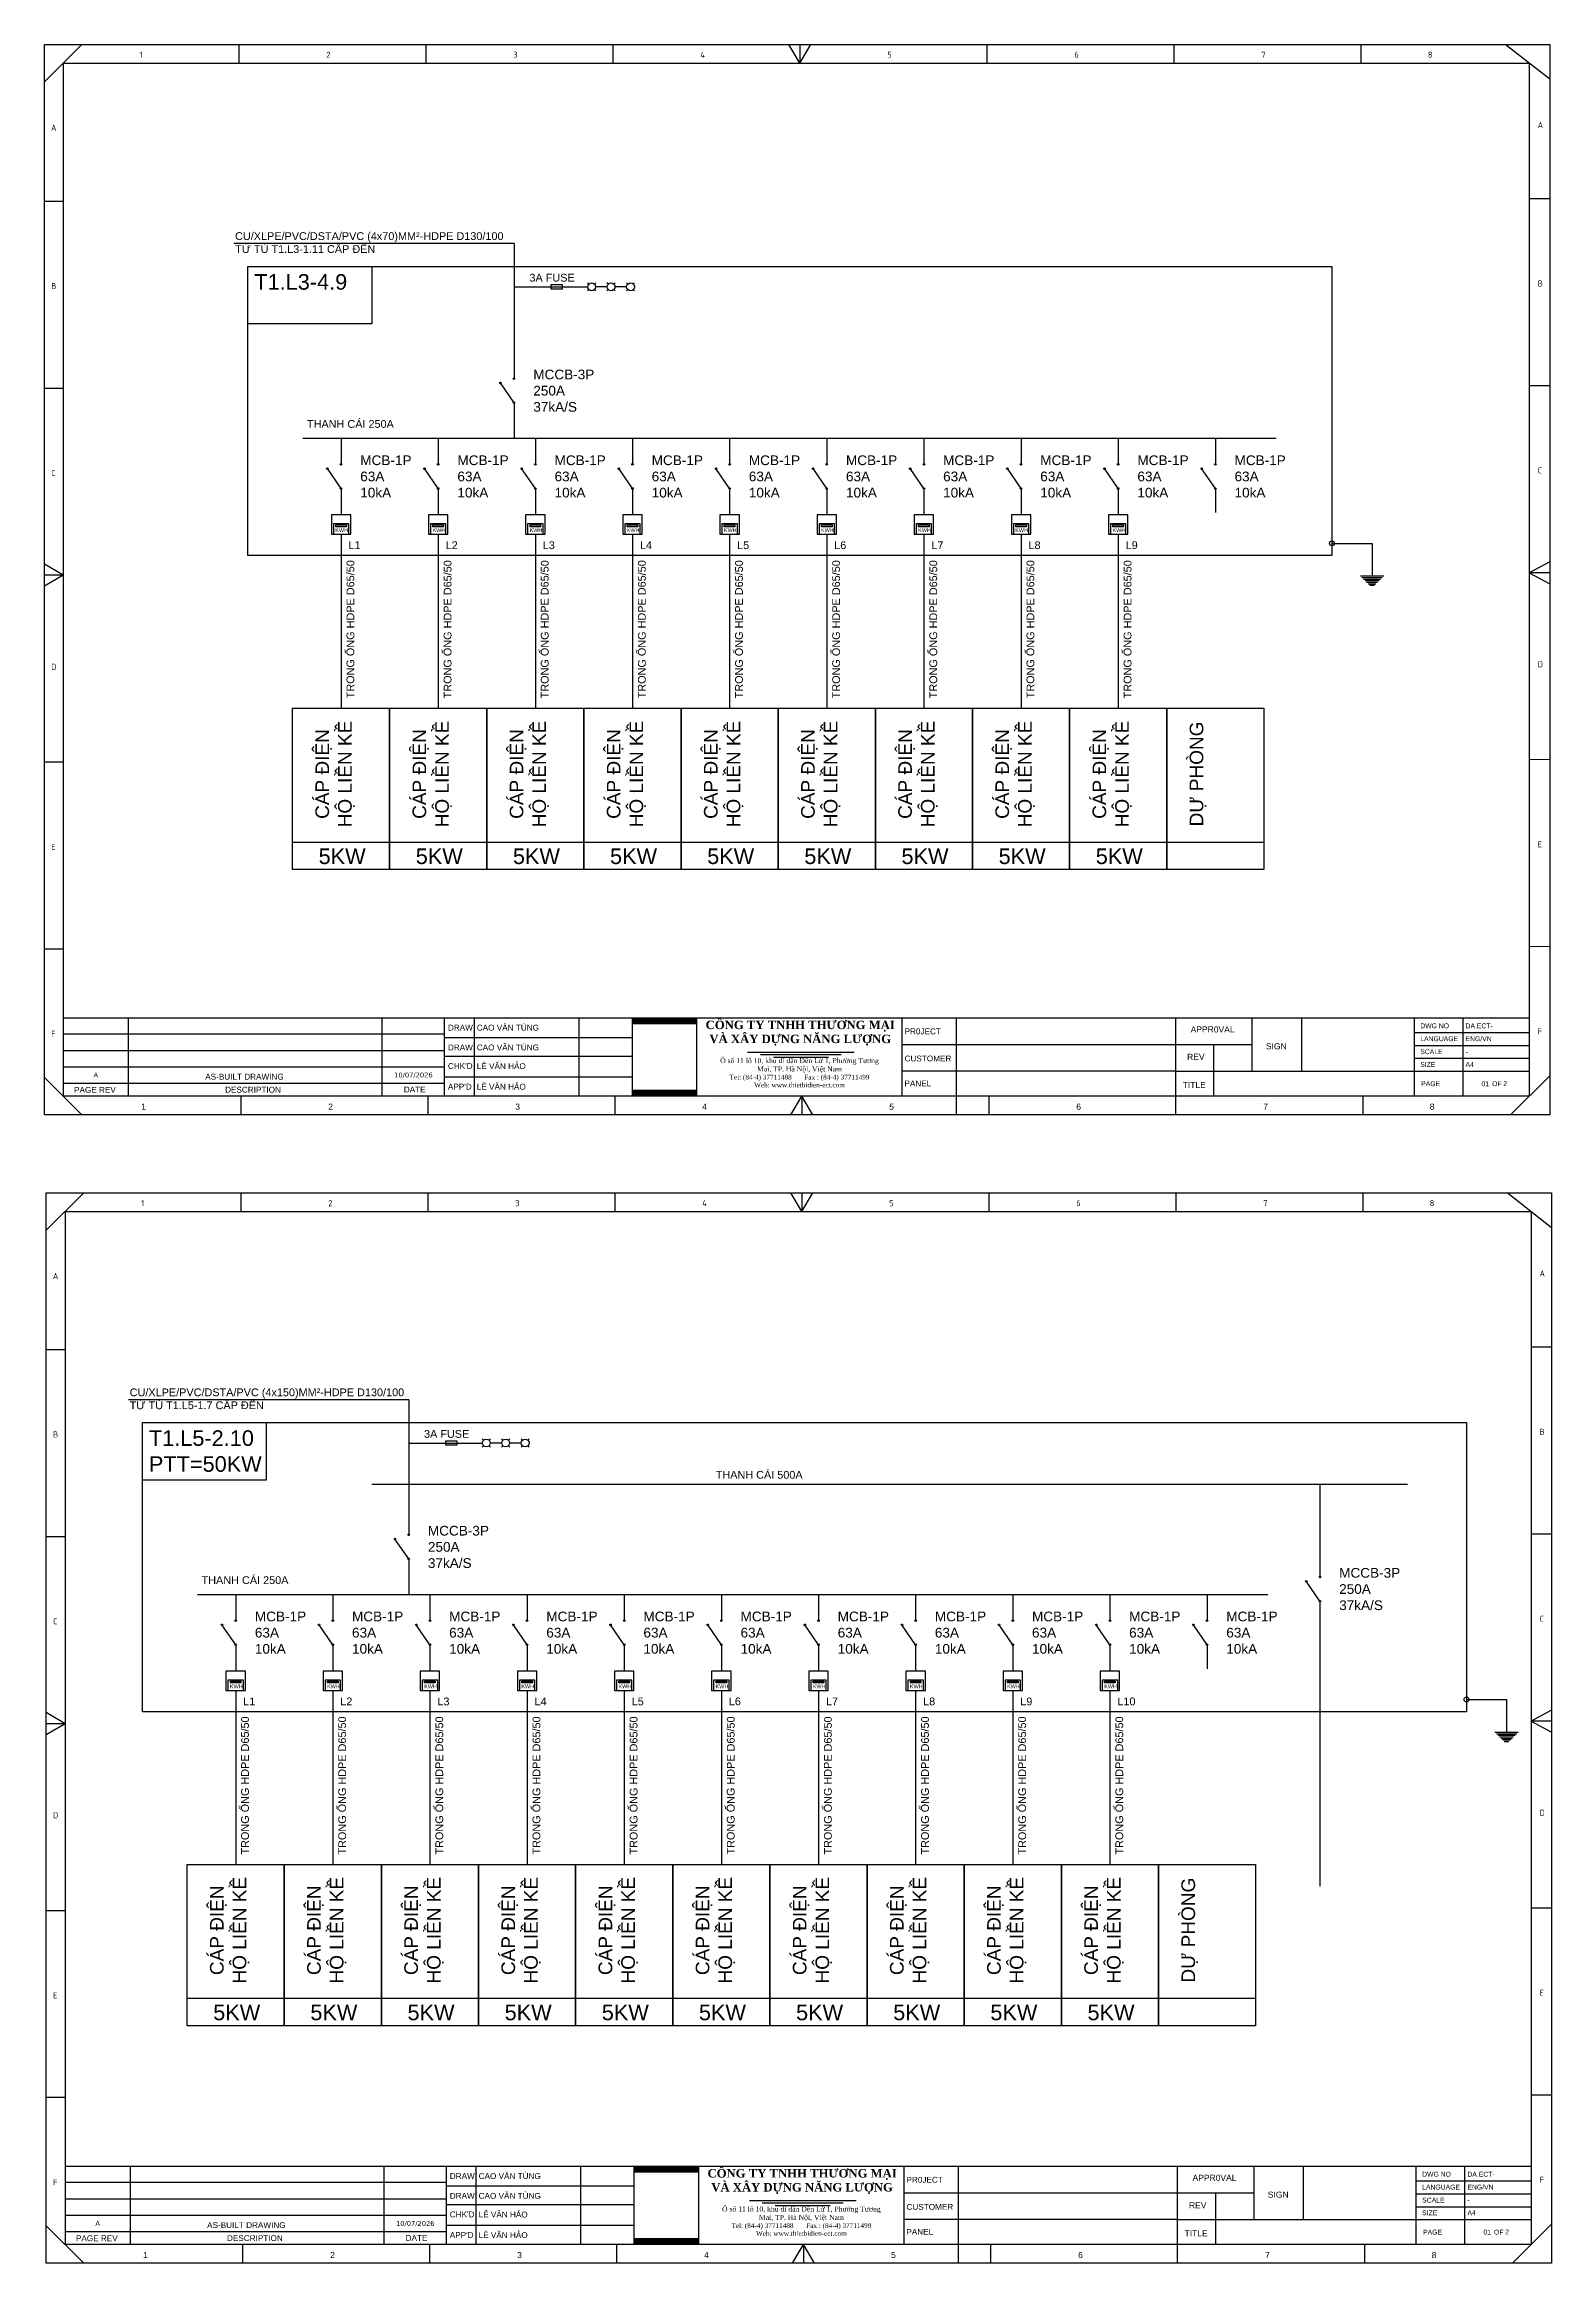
# Model space of a CAD drawing. Header units: millimetres. Extents: x -33730 to 17150, y -76829 to -27437.
# Drawn here: x -27328 to -21394, y -62304 to -53564 of the extents above; entities that cross this region are included whole.
import ezdxf
from ezdxf.enums import TextEntityAlignment as Align

# ---------------------------------------------------------------- set-up
doc = ezdxf.new("R2010")
doc.units = ezdxf.units.MM
doc.header["$LTSCALE"] = 3
doc.layers.add('0 @ 1', color=7, linetype='Continuous')
doc.layers.add('@.VISIBLE', color=7, linetype='Continuous')
doc.styles.add('Annotative', font='arial.ttf')
doc.styles.add('CET-H', font='verdana.ttf', dxfattribs={"height": 4})
doc.styles.add('ROMANS', font='isocp.shx', dxfattribs={"height": 2})
doc.styles.get("Standard").update_dxf_attribs({"font": 'arial.ttf'})

# ---------------------------------------------------------------- blocks, each defined once
blk = doc.blocks.new('DEN BAO PHA_KY HIEU')
for p, q in [((51.78, 11.48), (51.43, 11.83)), ((53.2, 11.48), (53.55, 11.83)), ((56.78, 11.48), (56.43, 11.83)), ((58.2, 11.48), (58.55, 11.83)), ((61.78, 11.48), (61.43, 11.83)), ((63.2, 11.48), (63.55, 11.83)), ((51.78, 10.06), (51.43, 9.71)), ((53.2, 10.06), (53.55, 9.71)), ((56.49, 10.77), (53.49, 10.77)), ((56.78, 10.06), (56.43, 9.71)), ((58.2, 10.06), (58.55, 9.71)), ((61.49, 10.77), (58.49, 10.77)), ((61.78, 10.06), (61.43, 9.71)), ((63.2, 10.06), (63.55, 9.71))]:
    blk.add_line(p, q)
for centre in [(52.49, 10.77), (57.49, 10.77), (62.49, 10.77)]:
    blk.add_circle(centre, 1)
blk = doc.blocks.new('KHUNG TEN CHUAN CET')
at = {"color": 134, "lineweight": 25}
for p, q in [((0, 219.81), (309.02, 219.81)), ((0, 0), (0, 219.81)), ((7.68, 219.81), (0, 212.13)), ((39.92, 219.81), (39.93, 215.97)), ((78.31, 219.81), (78.32, 215.97)), ((116.7, 219.81), (116.7, 215.97)), ((155.09, 215.97), (152.83, 219.81)), ((155.09, 219.81), (155.09, 215.97)), ((155.09, 215.97), (157.36, 219.81)), ((193.47, 219.81), (193.48, 215.97)), ((231.86, 219.81), (231.87, 215.97)), ((270.25, 219.81), (270.26, 215.97)), ((309.02, 212.63), (299.87, 219.81)), ((309.02, 219.81), (309.02, 0)), ((3.85, 215.97), (304.81, 215.97)), ((3.85, 215.97), (3.85, 3.83)), ((304.81, 215.97), (304.81, 3.83)), ((3.85, 187.57), (0, 187.57)), ((309.02, 188.1), (304.81, 188.09)), ((3.85, 149.18), (0, 149.18)), ((309.02, 149.71), (304.81, 149.71)), ((3.85, 110.79), (0, 113.06)), ((3.85, 110.79), (0, 110.79)), ((3.85, 110.79), (0, 108.53)), ((309.02, 113.59), (304.81, 111.32)), ((309.02, 111.32), (304.81, 111.32)), ((304.81, 111.32), (309.02, 109.06)), ((309.02, 72.94), (304.81, 72.93)), ((3.85, 72.4), (0, 72.4)), ((3.85, 34.02), (0, 34.01)), ((308.96, 34.55), (304.81, 34.54)), ((3.85, 19.95), (304.81, 19.95)), ((17.27, 3.85), (17.27, 19.95)), ((88.26, 3.83), (88.26, 19.95)), ((109.76, 3.83), (109.76, 19.95)), ((187.25, 0), (187.25, 19.95)), ((232.25, 0), (232.25, 19.95)), ((247.9, 19.95), (247.9, 8.98)), ((258.12, 8.98), (258.12, 19.95)), ((281.24, 8.98), (281.24, 19.95)), ((291.24, 8.98), (291.24, 19.95)), ((3.85, 16.64), (82.14, 16.64)), ((176.12, 14.45), (247.9, 14.45)), ((232.25, 14.45), (247.9, 14.45)), ((240.08, 3.83), (240.08, 14.45)), ((281.24, 16.9), (304.81, 16.9)), ((281.24, 14.26), (304.81, 14.26)), ((3.85, 13.25), (82.14, 13.25)), ((3.85, 9.87), (82.14, 9.87)), ((281.24, 11.62), (304.81, 11.62)), ((7.68, 0), (0, 7.68)), ((3.85, 6.51), (82.14, 6.51)), ((232.25, 8.98), (176.12, 8.98)), ((232.25, 8.98), (304.81, 8.98)), ((281.24, 3.83), (281.24, 8.98)), ((291.24, 3.83), (291.24, 8.98)), ((309.02, 8.05), (300.98, 0)), ((309.02, 0), (0, 0)), ((304.81, 3.83), (3.85, 3.83)), ((40.3, 3.83), (40.31, 0)), ((153.2, 0), (155.47, 3.83)), ((155.46, 3.83), (155.47, 0)), ((157.73, 0), (155.47, 3.83)), ((270.63, 3.83), (270.63, -0.07))]:
    blk.add_line(p, q, dxfattribs=at)
at = {"color": 134, "lineweight": 25, "ltscale": 50}
for p, q in [((69.36, 3.83), (69.36, 19.95)), ((82.14, 3.83), (82.14, 19.95)), ((120.7, 3.83), (120.7, 19.95)), ((133.95, 3.83), (133.95, 19.95)), ((176.12, 3.83), (176.12, 19.95)), ((82.14, 15.88), (120.7, 15.88)), ((82.14, 12.04), (120.7, 12.04)), ((82.14, 7.82), (120.7, 7.82)), ((78.69, 3.83), (78.69, 0)), ((117.08, 3.83), (117.08, 0)), ((193.85, 3.83), (193.86, 0))]:
    blk.add_line(p, q, dxfattribs=at)
at = {"color": 6}
for p, q in [((144.33, 12.9), (166.25, 12.9)), ((146.99, 12.4), (163.59, 12.4)), ((149.64, 11.85), (160.94, 11.85))]:
    blk.add_line(p, q, dxfattribs=at)
at = {"color": 7, "true_color": 0xffffff, "const_width": 1.35}
for points in [[(120.75, 19.26), (133.91, 19.26)], [(120.75, 4.52), (133.91, 4.52)]]:
    blk.add_lwpolyline(points, dxfattribs=at)
at = {"color": 134, "lineweight": 25, "style": 'ROMANS'}
for s, p in [('1', (19.5, 217.05)), ('2', (57.89, 217.05)), ('3', (96.28, 217.05)), ('4', (134.67, 217.05)), ('5', (173.05, 217.05)), ('6', (211.45, 217.05)), ('7', (249.83, 217.05)), ('8', (284.01, 217.05)), ('A', (1.37, 202.08)), ('A', (306.55, 202.61)), ('B', (1.4, 169.56)), ('B', (306.57, 170.09)), ('C', (1.4, 131.18)), ('C', (306.57, 131.71)), ('D', (1.4, 91.37)), ('D', (306.57, 91.9)), ('E', (1.4, 54.4)), ('E', (306.57, 54.93)), ('F', (1.4, 16.01)), ('F', (306.57, 16.54))]:
    blk.add_text(s, height=1.25, dxfattribs=at).set_placement(p)
at = {"color": 1, "insert": (155.16, 19.34), "char_height": 1.7247, "width": 46.2113, "attachment_point": 2}
blk.add_mtext('{\\fTimes New Roman|b1|i0|c0|p18;CÔNG TY TNHH THƯƠNG MẠI \\PVÀ XÂY DỰNG NĂNG LƯỢNG}', dxfattribs=at)
at = {"color": 3, "insert": (155.01, 11.66), "char_height": 0.99989, "width": 34.762, "attachment_point": 2}
blk.add_mtext('{\\fTimes New Roman|b0|i0|c163|p18;\\H1.029x;Ô số 11 lô 10, khu di dân Đền Lừ 1, Phường \\fTimes New Roman|b0|i0|c0|p18;Tương\\fTimes New Roman|b0|i0|c163|p18; Mai,\\fTimes New Roman|b0|i0|c0|p18; TP. Hà Nội, Việt Nam\\H0.9429x;\\P\\fTimes New Roman|b0|i0|c238|p18;Tel: (84-4) 37711488       Fax : (84-4) 37711499     \\PWeb: www.thietbidien-ect.com\\P\\fTimes New Roman|b0|i0|c0|p18;\\H1.03x;     }', dxfattribs=at)
at = {"style": 'Annotative'}
for tag, p in [('DRAW_1', (88.76, 17.91)), ('DRAW_2', (88.76, 13.85)), ('CHECKED', (88.76, 10.01)), ('APPROVED', (88.76, 5.79))]:
    blk.add_attdef(tag, text='', height=1.2, dxfattribs=at).set_placement(p, align=Align.MIDDLE_LEFT)
for tag, p in [('DRAWING_NO', (291.74, 17.78)), ('SCALE', (291.74, 12.47)), ('SIZE', (291.74, 9.86)), ('TOTAL_PAGE', (299.49, 5.93))]:
    blk.add_attdef(tag, p, '', height=1, dxfattribs=at)
for tag, height, style, p in [('PR0JECT', 1.2, 'Annotative', (209.75, 17.19)), ('CUSTOMER', 1.2, 'Annotative', (209.75, 11.6)), ('REV', 1, 'Annotative', (10.56, 8.19)), ('DATE', 1, 'CET-H', (75.75, 8.19)), ('PR0JECT_N0.', 1.2, 'Annotative', (209.75, 6.47)), ('TEN_BAN_VE', 1.2, 'Annotative', (260.66, 6.41))]:
    blk.add_attdef(tag, text='', height=height, dxfattribs=dict(style=style)).set_placement(p, align=Align.MIDDLE_CENTER)
blk.add_attdef('PAGE', text='', height=1, dxfattribs=at).set_placement((296.57, 5.9), align=Align.RIGHT)
at = {"layer": '0 @ 1', "color": 134, "lineweight": 25, "style": 'Annotative'}
for s, p in [('DRAW', (82.84, 17.92)), ('DRAW', (82.84, 13.85)), ("CHK'D", (82.84, 10.04)), ("APP'D", (82.84, 5.8))]:
    blk.add_text(s, height=1.2, dxfattribs=at).set_placement(p, align=Align.MIDDLE_LEFT)
for s, height, p in [('DWG NO', 1, (282.45, 17.78)), ('PR0JECT', 1.2, (176.59, 16.55)), ('APPR0VAL', 1.249, (235.31, 16.92)), ('SIGN', 1.249, (250.75, 13.47)), ('LANGUAGE ', 1, (282.45, 15.14)), ('ENG/VN', 1, (291.74, 15.14)), ('CUSTOMER', 1.2, (176.59, 10.98)), ('REV', 1.249, (234.58, 11.29)), ('SCALE ', 1, (282.45, 12.47)), ('SIZE ', 1, (282.45, 9.86)), ('PAGE REV', 1.2, (6.09, 4.54)), ('AS-BUILT DRAWING', 1.2, (33.02, 7.24)), ('DESCRIPTION', 1.2, (37.1, 4.57)), ('DATE', 1.2, (73.78, 4.61)), ('PANEL', 1.2, (176.56, 5.86)), ('TITLE ', 1.249, (233.67, 5.53)), ('PAGE ', 1, (282.64, 5.9)), ('OF', 1, (297.2, 5.9)), ('1', 1.25, (19.88, 1.07)), ('2', 1.25, (58.27, 1.07)), ('3', 1.25, (96.66, 1.07)), ('4', 1.25, (135.05, 1.07)), ('5', 1.25, (173.43, 1.07)), ('6', 1.25, (211.83, 1.07)), ('7', 1.25, (250.21, 1.07)), ('8', 1.25, (284.39, 1.07))]:
    blk.add_text(s, height=height, dxfattribs=at).set_placement(p)
blk = doc.blocks.new('*U2420')
ref = blk.add_blockref('KHUNG TEN CHUAN CET', (-27328.3, -57780.1), dxfattribs=dict(xscale=19.18109915809952, yscale=19.18109915809952, zscale=19.18109915809952))
ref.add_attrib('DATE', '10/07/2026', dxfattribs={"layer": '0 @ 1', "height": 19.18, "style": 'CET-H'}).set_placement((-25875.3, -57623), align=Align.MIDDLE_CENTER)
ref.add_attrib('APPROVED', 'LÊ VĂN HẢO', dxfattribs={"layer": '0 @ 1', "height": 23.02, "style": 'Annotative'}).set_placement((-25625.7, -57669.2), align=Align.MIDDLE_LEFT)
ref.add_attrib('CHECKED', 'LÊ VĂN HẢO', dxfattribs={"layer": '0 @ 1', "height": 23.02, "style": 'Annotative'}).set_placement((-25625.7, -57588.2), align=Align.MIDDLE_LEFT)
ref.add_attrib('DRAW_2', 'CAO VĂN TÙNG', dxfattribs={"layer": '0 @ 1', "height": 23.017, "style": 'Annotative'}).set_placement((-25625.7, -57514.5), align=Align.MIDDLE_LEFT)
ref.add_attrib('DRAW_1', 'CAO VĂN TÙNG', dxfattribs={"layer": '0 @ 1', "height": 23.017, "style": 'Annotative'}).set_placement((-25625.7, -57436.5), align=Align.MIDDLE_LEFT)
ref.add_attrib('TOTAL_PAGE', '2', (-21583.7, -57666.5), dxfattribs={"layer": '0 @ 1', "height": 19.2, "style": 'Annotative'})
ref.add_attrib('PAGE', '01', dxfattribs={"layer": '0 @ 1', "height": 19.18, "style": 'Annotative'}).set_placement((-21639.8, -57667), align=Align.RIGHT)
ref.add_attrib('DRAWING_NO', 'DA.ECT-', (-21732.4, -57439), dxfattribs={"layer": '0 @ 1', "height": 19.18, "style": 'Annotative'})
ref.add_attrib('SIZE', 'A4', (-21732.4, -57591), dxfattribs={"layer": '0 @ 1', "height": 19.18, "style": 'Annotative'})
ref.add_attrib('SCALE', '-', (-21732.4, -57540.9), dxfattribs={"layer": '0 @ 1', "height": 19.2, "style": 'Annotative'})
ref.add_attrib('REV', 'A', dxfattribs={"layer": '0 @ 1', "height": 19.2, "style": 'Annotative'}).set_placement((-27125.8, -57623), align=Align.MIDDLE_CENTER)
blk = doc.blocks.new('*U2423')
ref = blk.add_blockref('KHUNG TEN CHUAN CET', (-27320.9, -62303), dxfattribs=dict(xscale=19.18109915809952, yscale=19.18109915809952, zscale=19.18109915809952))
ref.add_attrib('DATE', '10/07/2026', dxfattribs={"layer": '0 @ 1', "height": 19.18, "style": 'CET-H'}).set_placement((-25867.9, -62145.9), align=Align.MIDDLE_CENTER)
ref.add_attrib('APPROVED', 'LÊ VĂN HẢO', dxfattribs={"layer": '0 @ 1', "height": 23.02, "style": 'Annotative'}).set_placement((-25618.4, -62192), align=Align.MIDDLE_LEFT)
ref.add_attrib('CHECKED', 'LÊ VĂN HẢO', dxfattribs={"layer": '0 @ 1', "height": 23.02, "style": 'Annotative'}).set_placement((-25618.4, -62111), align=Align.MIDDLE_LEFT)
ref.add_attrib('DRAW_2', 'CAO VĂN TÙNG', dxfattribs={"layer": '0 @ 1', "height": 23.017, "style": 'Annotative'}).set_placement((-25618.4, -62037.4), align=Align.MIDDLE_LEFT)
ref.add_attrib('DRAW_1', 'CAO VĂN TÙNG', dxfattribs={"layer": '0 @ 1', "height": 23.017, "style": 'Annotative'}).set_placement((-25618.4, -61959.4), align=Align.MIDDLE_LEFT)
ref.add_attrib('TOTAL_PAGE', '2', (-21576.3, -62189.3), dxfattribs={"layer": '0 @ 1', "height": 19.2, "style": 'Annotative'})
ref.add_attrib('PAGE', '01', dxfattribs={"layer": '0 @ 1', "height": 19.18, "style": 'Annotative'}).set_placement((-21632.4, -62189.9), align=Align.RIGHT)
ref.add_attrib('DRAWING_NO', 'DA.ECT-', (-21725, -61961.9), dxfattribs={"layer": '0 @ 1', "height": 19.18, "style": 'Annotative'})
ref.add_attrib('SIZE', 'A4', (-21725, -62113.8), dxfattribs={"layer": '0 @ 1', "height": 19.18, "style": 'Annotative'})
ref.add_attrib('SCALE', '-', (-21725, -62063.7), dxfattribs={"layer": '0 @ 1', "height": 19.2, "style": 'Annotative'})
ref.add_attrib('REV', 'A', dxfattribs={"layer": '0 @ 1', "height": 19.2, "style": 'Annotative'}).set_placement((-27118.4, -62145.9), align=Align.MIDDLE_CENTER)

msp = doc.modelspace()

# ---------------------------------------------------------------- linework, layer by layer
for p, q in [((-25478.85, -54348.54), (-26582.09, -54348.54)), ((-25478.85, -54348.54), (-25478.85, -54817.3)), ((-25478.85, -54518.91), (-25334.12, -54518.91)), ((-25334.12, -54518.91), (-25288.22, -54518.91)), ((-25288.22, -54518.91), (-25188.58, -54518.91)), ((-25478.85, -54817.3), (-25478.85, -54880.38)), ((-25478.85, -54975.46), (-25532.83, -54897.19)), ((-25478.85, -54975.46), (-25478.85, -55069.81)), ((-26310.16, -55115.17), (-22478.1, -55115.17)), ((-26160.11, -55115.17), (-26160.11, -55218.18)), ((-25777.61, -55115.17), (-25777.61, -55218.18)), ((-25478.85, -55069.81), (-25478.85, -55115.17)), ((-25395.11, -55115.17), (-25395.11, -55218.18)), ((-25012.61, -55115.17), (-25012.61, -55218.18)), ((-24630.11, -55115.17), (-24630.11, -55218.18)), ((-24247.61, -55115.17), (-24247.61, -55218.18)), ((-23865.11, -55115.17), (-23865.11, -55218.18)), ((-23482.61, -55115.17), (-23482.61, -55218.18)), ((-23100.11, -55115.17), (-23100.11, -55218.18)), ((-22717.61, -55115.17), (-22717.61, -55218.18)), ((-26160.11, -55313.25), (-26214.08, -55234.98)), ((-25777.61, -55313.25), (-25831.58, -55234.98)), ((-25395.11, -55313.25), (-25449.08, -55234.98)), ((-25012.61, -55313.25), (-25066.58, -55234.98)), ((-24630.11, -55313.25), (-24684.08, -55234.98)), ((-24247.61, -55313.25), (-24301.58, -55234.98)), ((-23865.11, -55313.25), (-23919.08, -55234.98)), ((-23482.61, -55313.25), (-23536.58, -55234.98)), ((-23100.11, -55313.25), (-23154.08, -55234.98)), ((-22717.61, -55313.25), (-22771.58, -55234.98)), ((-26160.11, -55313.25), (-26160.11, -55407.6)), ((-25777.61, -55313.25), (-25777.61, -55407.6)), ((-25395.11, -55313.25), (-25395.11, -55407.6)), ((-25012.61, -55313.25), (-25012.61, -55407.6)), ((-24630.11, -55313.25), (-24630.11, -55407.6)), ((-24247.61, -55313.25), (-24247.61, -55407.6)), ((-23865.11, -55313.25), (-23865.11, -55407.6)), ((-23482.61, -55313.25), (-23482.61, -55407.6)), ((-23100.11, -55313.25), (-23100.11, -55407.6)), ((-22717.61, -55313.25), (-22717.61, -55407.6)), ((-26160.11, -55407.6), (-26160.11, -55416.77)), ((-25777.61, -55407.6), (-25777.61, -55416.77)), ((-25395.11, -55407.6), (-25395.11, -55416.77)), ((-25012.61, -55407.6), (-25012.61, -55416.77)), ((-24630.11, -55407.6), (-24630.11, -55416.77)), ((-24247.61, -55407.6), (-24247.61, -55416.77)), ((-23865.11, -55407.6), (-23865.11, -55416.77)), ((-23482.61, -55407.6), (-23482.61, -55416.77)), ((-23100.11, -55407.6), (-23100.11, -55416.77)), ((-26160.11, -55493.27), (-26160.11, -56178.77)), ((-25777.61, -55493.27), (-25777.61, -56178.77)), ((-25395.11, -55493.27), (-25395.11, -56178.77)), ((-25012.61, -55493.27), (-25012.61, -56178.77)), ((-24630.11, -55493.27), (-24630.11, -56178.77)), ((-24247.61, -55493.27), (-24247.61, -56178.77)), ((-23865.11, -55493.27), (-23865.11, -56178.77)), ((-23482.61, -55493.27), (-23482.61, -56178.77)), ((-23100.11, -55493.27), (-23100.11, -56178.77)), ((-22258.4, -55529.17), (-22100.53, -55529.17)), ((-22100.53, -55529.17), (-22100.53, -55657.47)), ((-22146.43, -55657.47), (-22054.63, -55657.47)), ((-22140.31, -55663.59), (-22060.75, -55663.59)), ((-22134.19, -55669.71), (-22066.87, -55669.71)), ((-22128.07, -55675.83), (-22072.99, -55675.83)), ((-22121.95, -55681.95), (-22079.11, -55681.95)), ((-22115.83, -55688.07), (-22085.23, -55688.07)), ((-22109.71, -55694.19), (-22091.35, -55694.19)), ((-26351.36, -56705.66), (-25968.86, -56705.66)), ((-25968.86, -56705.66), (-25586.36, -56705.66)), ((-25586.36, -56705.66), (-25203.86, -56705.66)), ((-25203.86, -56705.66), (-24821.36, -56705.66)), ((-24821.36, -56705.66), (-24438.86, -56705.66)), ((-24438.86, -56705.66), (-24056.36, -56705.66)), ((-24056.36, -56705.66), (-23673.86, -56705.66)), ((-23673.86, -56705.66), (-23291.36, -56705.66)), ((-23291.36, -56705.66), (-22908.86, -56705.66)), ((-22908.86, -56705.66), (-22526.36, -56705.66)), ((-25893.88, -58902.17), (-26997.12, -58902.17)), ((-25893.88, -58902.17), (-25893.88, -59370.93)), ((-25893.88, -59072.53), (-25749.15, -59072.53)), ((-25749.15, -59072.53), (-25703.25, -59072.53)), ((-25703.25, -59072.53), (-25603.61, -59072.53)), ((-26038.67, -59233.92), (-21961.51, -59233.92)), ((-22305.65, -59233.92), (-22305.65, -59497)), ((-25893.88, -59370.93), (-25893.88, -59434.01)), ((-25893.88, -59529.08), (-25947.86, -59450.81)), ((-22305.65, -59497), (-22305.65, -59600.01)), ((-25893.88, -59529.08), (-25893.88, -59623.43)), ((-26725.19, -59668.79), (-22510.63, -59668.79)), ((-26575.14, -59668.79), (-26575.14, -59771.8)), ((-26192.64, -59668.79), (-26192.64, -59771.8)), ((-25893.88, -59623.43), (-25893.88, -59668.79)), ((-25810.14, -59668.79), (-25810.14, -59771.8)), ((-25427.64, -59668.79), (-25427.64, -59771.8)), ((-25045.14, -59668.79), (-25045.14, -59771.8)), ((-24662.64, -59668.79), (-24662.64, -59771.8)), ((-24280.14, -59668.79), (-24280.14, -59771.8)), ((-23897.64, -59668.79), (-23897.64, -59771.8)), ((-23515.14, -59668.79), (-23515.14, -59771.8)), ((-23132.64, -59668.79), (-23132.64, -59771.8)), ((-22750.14, -59668.79), (-22750.14, -59771.8)), ((-22305.65, -59695.09), (-22359.62, -59616.82)), ((-22305.65, -59695.09), (-22305.65, -59789.44)), ((-26575.14, -59866.88), (-26629.11, -59788.61)), ((-26575.14, -59866.88), (-26575.14, -59961.23)), ((-26192.64, -59866.88), (-26246.61, -59788.61)), ((-26192.64, -59866.88), (-26192.64, -59961.23)), ((-25810.14, -59866.88), (-25864.11, -59788.61)), ((-25810.14, -59866.88), (-25810.14, -59961.23)), ((-25427.64, -59866.88), (-25481.61, -59788.61)), ((-25427.64, -59866.88), (-25427.64, -59961.23)), ((-25045.14, -59866.88), (-25099.11, -59788.61)), ((-25045.14, -59866.88), (-25045.14, -59961.23)), ((-24662.64, -59866.88), (-24716.61, -59788.61)), ((-24662.64, -59866.88), (-24662.64, -59961.23)), ((-24280.14, -59866.88), (-24334.11, -59788.61)), ((-24280.14, -59866.88), (-24280.14, -59961.23)), ((-23897.64, -59866.88), (-23951.61, -59788.61)), ((-23897.64, -59866.88), (-23897.64, -59961.23)), ((-23515.14, -59866.88), (-23569.11, -59788.61)), ((-23515.14, -59866.88), (-23515.14, -59961.23)), ((-23132.64, -59866.88), (-23186.61, -59788.61)), ((-23132.64, -59866.88), (-23132.64, -59961.23)), ((-22750.14, -59866.88), (-22804.11, -59788.61)), ((-22750.14, -59866.88), (-22750.14, -59961.23)), ((-22305.65, -59789.44), (-22305.65, -60817.67)), ((-26575.14, -59961.23), (-26575.14, -59970.4)), ((-26192.64, -59961.23), (-26192.64, -59970.4)), ((-25810.14, -59961.23), (-25810.14, -59970.4)), ((-25427.64, -59961.23), (-25427.64, -59970.4)), ((-25045.14, -59961.23), (-25045.14, -59970.4)), ((-24662.64, -59961.23), (-24662.64, -59970.4)), ((-24280.14, -59961.23), (-24280.14, -59970.4)), ((-23897.64, -59961.23), (-23897.64, -59970.4)), ((-23515.14, -59961.23), (-23515.14, -59970.4)), ((-23132.64, -59961.23), (-23132.64, -59970.4)), ((-26575.14, -60046.9), (-26575.14, -60732.39)), ((-26192.64, -60046.9), (-26192.64, -60732.39)), ((-25810.14, -60046.9), (-25810.14, -60732.39)), ((-25427.64, -60046.9), (-25427.64, -60732.39)), ((-25045.14, -60046.9), (-25045.14, -60732.39)), ((-24662.64, -60046.9), (-24662.64, -60732.39)), ((-24280.14, -60046.9), (-24280.14, -60732.39)), ((-23897.64, -60046.9), (-23897.64, -60732.39)), ((-23515.14, -60046.9), (-23515.14, -60732.39)), ((-23132.64, -60046.9), (-23132.64, -60732.39)), ((-21728.5, -60082.8), (-21570.63, -60082.8)), ((-21570.63, -60082.8), (-21570.63, -60211.1)), ((-21616.53, -60211.1), (-21524.73, -60211.1)), ((-21610.41, -60217.22), (-21530.85, -60217.22)), ((-21604.29, -60223.34), (-21536.97, -60223.34)), ((-21598.17, -60229.46), (-21543.09, -60229.46)), ((-21592.05, -60235.58), (-21549.21, -60235.58)), ((-21585.93, -60241.7), (-21555.33, -60241.7)), ((-21579.81, -60247.82), (-21561.45, -60247.82)), ((-26766.39, -61259.29), (-26383.89, -61259.29)), ((-26383.89, -61259.29), (-26001.39, -61259.29)), ((-26001.39, -61259.29), (-25618.89, -61259.29)), ((-25618.89, -61259.29), (-25236.39, -61259.29)), ((-25236.39, -61259.29), (-24853.89, -61259.29)), ((-24853.89, -61259.29), (-24471.39, -61259.29)), ((-24471.39, -61259.29), (-24088.89, -61259.29)), ((-24088.89, -61259.29), (-23706.39, -61259.29)), ((-23706.39, -61259.29), (-23323.89, -61259.29)), ((-23323.89, -61259.29), (-22941.39, -61259.29)), ((-22941.39, -61259.29), (-22558.89, -61259.29))]:
    msp.add_line(p, q)
for points in [[(-26526.86, -54438.49), (-22258.4, -54438.49), (-22258.4, -55577.37), (-26526.86, -55577.37)], [(-26526.86, -54438.49), (-26039.5, -54438.49), (-26039.5, -54664.47), (-26526.86, -54664.47)], [(-25334.12, -54526.56), (-25288.22, -54526.56), (-25288.22, -54511.26), (-25334.12, -54511.26)], [(-26198.36, -55493.27), (-26121.86, -55493.27), (-26121.86, -55416.77), (-26198.36, -55416.77)], [(-26190.53, -55493.27), (-26129.68, -55493.27), (-26129.68, -55452.35), (-26190.53, -55452.35)], [(-26181, -55456.68), (-26139.21, -55456.68), (-26139.21, -55463.87), (-26181, -55463.87)], [(-25815.86, -55493.27), (-25739.36, -55493.27), (-25739.36, -55416.77), (-25815.86, -55416.77)], [(-25808.03, -55493.27), (-25747.18, -55493.27), (-25747.18, -55452.35), (-25808.03, -55452.35)], [(-25798.5, -55456.68), (-25756.71, -55456.68), (-25756.71, -55463.87), (-25798.5, -55463.87)], [(-25433.36, -55493.27), (-25356.86, -55493.27), (-25356.86, -55416.77), (-25433.36, -55416.77)], [(-25425.53, -55493.27), (-25364.68, -55493.27), (-25364.68, -55452.35), (-25425.53, -55452.35)], [(-25416, -55456.68), (-25374.21, -55456.68), (-25374.21, -55463.87), (-25416, -55463.87)], [(-25050.86, -55493.27), (-24974.36, -55493.27), (-24974.36, -55416.77), (-25050.86, -55416.77)], [(-25043.03, -55493.27), (-24982.18, -55493.27), (-24982.18, -55452.35), (-25043.03, -55452.35)], [(-25033.5, -55456.68), (-24991.71, -55456.68), (-24991.71, -55463.87), (-25033.5, -55463.87)], [(-24668.36, -55493.27), (-24591.86, -55493.27), (-24591.86, -55416.77), (-24668.36, -55416.77)], [(-24660.53, -55493.27), (-24599.68, -55493.27), (-24599.68, -55452.35), (-24660.53, -55452.35)], [(-24651, -55456.68), (-24609.21, -55456.68), (-24609.21, -55463.87), (-24651, -55463.87)], [(-24285.86, -55493.27), (-24209.36, -55493.27), (-24209.36, -55416.77), (-24285.86, -55416.77)], [(-24278.03, -55493.27), (-24217.18, -55493.27), (-24217.18, -55452.35), (-24278.03, -55452.35)], [(-24268.5, -55456.68), (-24226.71, -55456.68), (-24226.71, -55463.87), (-24268.5, -55463.87)], [(-23903.36, -55493.27), (-23826.86, -55493.27), (-23826.86, -55416.77), (-23903.36, -55416.77)], [(-23895.53, -55493.27), (-23834.68, -55493.27), (-23834.68, -55452.35), (-23895.53, -55452.35)], [(-23886, -55456.68), (-23844.21, -55456.68), (-23844.21, -55463.87), (-23886, -55463.87)], [(-23520.86, -55493.27), (-23444.36, -55493.27), (-23444.36, -55416.77), (-23520.86, -55416.77)], [(-23513.03, -55493.27), (-23452.18, -55493.27), (-23452.18, -55452.35), (-23513.03, -55452.35)], [(-23503.5, -55456.68), (-23461.71, -55456.68), (-23461.71, -55463.87), (-23503.5, -55463.87)], [(-23138.36, -55493.27), (-23061.86, -55493.27), (-23061.86, -55416.77), (-23138.36, -55416.77)], [(-23130.53, -55493.27), (-23069.68, -55493.27), (-23069.68, -55452.35), (-23130.53, -55452.35)], [(-23121, -55456.68), (-23079.21, -55456.68), (-23079.21, -55463.87), (-23121, -55463.87)], [(-26351.36, -56178.77), (-25968.86, -56178.77), (-25968.86, -56813.55), (-26351.36, -56813.55)], [(-25968.86, -56178.77), (-25586.36, -56178.77), (-25586.36, -56813.55), (-25968.86, -56813.55)], [(-25586.36, -56178.77), (-25203.86, -56178.77), (-25203.86, -56813.55), (-25586.36, -56813.55)], [(-25203.86, -56178.77), (-24821.36, -56178.77), (-24821.36, -56813.55), (-25203.86, -56813.55)], [(-24821.36, -56178.77), (-24438.86, -56178.77), (-24438.86, -56813.55), (-24821.36, -56813.55)], [(-24438.86, -56178.77), (-24056.36, -56178.77), (-24056.36, -56813.55), (-24438.86, -56813.55)], [(-24056.36, -56178.77), (-23673.86, -56178.77), (-23673.86, -56813.55), (-24056.36, -56813.55)], [(-23673.86, -56178.77), (-23291.36, -56178.77), (-23291.36, -56813.55), (-23673.86, -56813.55)], [(-23291.36, -56178.77), (-22908.86, -56178.77), (-22908.86, -56813.55), (-23291.36, -56813.55)], [(-22908.86, -56178.77), (-22526.36, -56178.77), (-22526.36, -56813.55), (-22908.86, -56813.55)], [(-26941.89, -58992.12), (-21728.5, -58992.12), (-21728.5, -60131), (-26941.89, -60131)], [(-26941.89, -58992.12), (-26454.53, -58992.12), (-26454.53, -59218.1), (-26941.89, -59218.1)], [(-25749.15, -59080.18), (-25703.25, -59080.18), (-25703.25, -59064.88), (-25749.15, -59064.88)], [(-26613.39, -60046.9), (-26536.89, -60046.9), (-26536.89, -59970.4), (-26613.39, -59970.4)], [(-26605.56, -60046.9), (-26544.71, -60046.9), (-26544.71, -60005.97), (-26605.56, -60005.97)], [(-26596.03, -60010.31), (-26554.24, -60010.31), (-26554.24, -60017.5), (-26596.03, -60017.5)], [(-26230.89, -60046.9), (-26154.39, -60046.9), (-26154.39, -59970.4), (-26230.89, -59970.4)], [(-26223.06, -60046.9), (-26162.21, -60046.9), (-26162.21, -60005.97), (-26223.06, -60005.97)], [(-26213.53, -60010.31), (-26171.74, -60010.31), (-26171.74, -60017.5), (-26213.53, -60017.5)], [(-25848.39, -60046.9), (-25771.89, -60046.9), (-25771.89, -59970.4), (-25848.39, -59970.4)], [(-25840.56, -60046.9), (-25779.71, -60046.9), (-25779.71, -60005.97), (-25840.56, -60005.97)], [(-25831.03, -60010.31), (-25789.24, -60010.31), (-25789.24, -60017.5), (-25831.03, -60017.5)], [(-25465.89, -60046.9), (-25389.39, -60046.9), (-25389.39, -59970.4), (-25465.89, -59970.4)], [(-25458.06, -60046.9), (-25397.21, -60046.9), (-25397.21, -60005.97), (-25458.06, -60005.97)], [(-25448.53, -60010.31), (-25406.74, -60010.31), (-25406.74, -60017.5), (-25448.53, -60017.5)], [(-25083.39, -60046.9), (-25006.89, -60046.9), (-25006.89, -59970.4), (-25083.39, -59970.4)], [(-25075.56, -60046.9), (-25014.71, -60046.9), (-25014.71, -60005.97), (-25075.56, -60005.97)], [(-25066.03, -60010.31), (-25024.24, -60010.31), (-25024.24, -60017.5), (-25066.03, -60017.5)], [(-24700.89, -60046.9), (-24624.39, -60046.9), (-24624.39, -59970.4), (-24700.89, -59970.4)], [(-24693.06, -60046.9), (-24632.21, -60046.9), (-24632.21, -60005.97), (-24693.06, -60005.97)], [(-24683.53, -60010.31), (-24641.74, -60010.31), (-24641.74, -60017.5), (-24683.53, -60017.5)], [(-24318.39, -60046.9), (-24241.89, -60046.9), (-24241.89, -59970.4), (-24318.39, -59970.4)], [(-24310.56, -60046.9), (-24249.71, -60046.9), (-24249.71, -60005.97), (-24310.56, -60005.97)], [(-24301.03, -60010.31), (-24259.24, -60010.31), (-24259.24, -60017.5), (-24301.03, -60017.5)], [(-23935.89, -60046.9), (-23859.39, -60046.9), (-23859.39, -59970.4), (-23935.89, -59970.4)], [(-23928.06, -60046.9), (-23867.21, -60046.9), (-23867.21, -60005.97), (-23928.06, -60005.97)], [(-23918.53, -60010.31), (-23876.74, -60010.31), (-23876.74, -60017.5), (-23918.53, -60017.5)], [(-23553.39, -60046.9), (-23476.89, -60046.9), (-23476.89, -59970.4), (-23553.39, -59970.4)], [(-23545.56, -60046.9), (-23484.71, -60046.9), (-23484.71, -60005.97), (-23545.56, -60005.97)], [(-23536.03, -60010.31), (-23494.24, -60010.31), (-23494.24, -60017.5), (-23536.03, -60017.5)], [(-23170.89, -60046.9), (-23094.39, -60046.9), (-23094.39, -59970.4), (-23170.89, -59970.4)], [(-23163.06, -60046.9), (-23102.21, -60046.9), (-23102.21, -60005.97), (-23163.06, -60005.97)], [(-23153.53, -60010.31), (-23111.74, -60010.31), (-23111.74, -60017.5), (-23153.53, -60017.5)], [(-26766.39, -60732.39), (-26383.89, -60732.39), (-26383.89, -61367.18), (-26766.39, -61367.18)], [(-26383.89, -60732.39), (-26001.39, -60732.39), (-26001.39, -61367.18), (-26383.89, -61367.18)], [(-26001.39, -60732.39), (-25618.89, -60732.39), (-25618.89, -61367.18), (-26001.39, -61367.18)], [(-25618.89, -60732.39), (-25236.39, -60732.39), (-25236.39, -61367.18), (-25618.89, -61367.18)], [(-25236.39, -60732.39), (-24853.89, -60732.39), (-24853.89, -61367.18), (-25236.39, -61367.18)], [(-24853.89, -60732.39), (-24471.39, -60732.39), (-24471.39, -61367.18), (-24853.89, -61367.18)], [(-24471.39, -60732.39), (-24088.89, -60732.39), (-24088.89, -61367.18), (-24471.39, -61367.18)], [(-24088.89, -60732.39), (-23706.39, -60732.39), (-23706.39, -61367.18), (-24088.89, -61367.18)], [(-23706.39, -60732.39), (-23323.89, -60732.39), (-23323.89, -61367.18), (-23706.39, -61367.18)], [(-23323.89, -60732.39), (-22941.39, -60732.39), (-22941.39, -61367.18), (-23323.89, -61367.18)], [(-22941.39, -60732.39), (-22558.89, -60732.39), (-22558.89, -61367.18), (-22941.39, -61367.18)]]:
    msp.add_lwpolyline(points, close=True)
for centre, radius in [((-25478.85, -54880.38), 3.06), ((-25532.83, -54897.19), 3.06), ((-25478.85, -54975.46), 3.06), ((-26214.08, -55234.98), 3.06), ((-26160.11, -55218.18), 3.06), ((-25831.58, -55234.98), 3.06), ((-25777.61, -55218.18), 3.06), ((-25449.08, -55234.98), 3.06), ((-25395.11, -55218.18), 3.06), ((-25066.58, -55234.98), 3.06), ((-25012.61, -55218.18), 3.06), ((-24684.08, -55234.98), 3.06), ((-24630.11, -55218.18), 3.06), ((-24301.58, -55234.98), 3.06), ((-24247.61, -55218.18), 3.06), ((-23919.08, -55234.98), 3.06), ((-23865.11, -55218.18), 3.06), ((-23536.58, -55234.98), 3.06), ((-23482.61, -55218.18), 3.06), ((-23154.08, -55234.98), 3.06), ((-23100.11, -55218.18), 3.06), ((-22771.58, -55234.98), 3.06), ((-22717.61, -55218.18), 3.06), ((-26160.11, -55313.25), 3.06), ((-25777.61, -55313.25), 3.06), ((-25395.11, -55313.25), 3.06), ((-25012.61, -55313.25), 3.06), ((-24630.11, -55313.25), 3.06), ((-24247.61, -55313.25), 3.06), ((-23865.11, -55313.25), 3.06), ((-23482.61, -55313.25), 3.06), ((-23100.11, -55313.25), 3.06), ((-22717.61, -55313.25), 3.06), ((-22258.4, -55529.17), 9.8), ((-25893.88, -59434.01), 3.06), ((-25947.86, -59450.81), 3.06), ((-25893.88, -59529.08), 3.06), ((-22305.65, -59600.01), 3.06), ((-22359.62, -59616.82), 3.06), ((-22305.65, -59695.09), 3.06), ((-26575.14, -59771.8), 3.06), ((-26192.64, -59771.8), 3.06), ((-25810.14, -59771.8), 3.06), ((-25427.64, -59771.8), 3.06), ((-25045.14, -59771.8), 3.06), ((-24662.64, -59771.8), 3.06), ((-24280.14, -59771.8), 3.06), ((-23897.64, -59771.8), 3.06), ((-23515.14, -59771.8), 3.06), ((-23132.64, -59771.8), 3.06), ((-22750.14, -59771.8), 3.06), ((-26629.11, -59788.61), 3.06), ((-26575.14, -59866.88), 3.06), ((-26246.61, -59788.61), 3.06), ((-26192.64, -59866.88), 3.06), ((-25864.11, -59788.61), 3.06), ((-25810.14, -59866.88), 3.06), ((-25481.61, -59788.61), 3.06), ((-25427.64, -59866.88), 3.06), ((-25099.11, -59788.61), 3.06), ((-25045.14, -59866.88), 3.06), ((-24716.61, -59788.61), 3.06), ((-24662.64, -59866.88), 3.06), ((-24334.11, -59788.61), 3.06), ((-24280.14, -59866.88), 3.06), ((-23951.61, -59788.61), 3.06), ((-23897.64, -59866.88), 3.06), ((-23569.11, -59788.61), 3.06), ((-23515.14, -59866.88), 3.06), ((-23186.61, -59788.61), 3.06), ((-23132.64, -59866.88), 3.06), ((-22804.11, -59788.61), 3.06), ((-22750.14, -59866.88), 3.06), ((-21728.5, -60082.8), 9.8)]:
    msp.add_circle(centre, radius)

# ---------------------------------------------------------------- block references
at = {"xscale": 15.3, "yscale": 15.3, "zscale": 15.3}
for p in [(-25976.41, -54683.66), (-26391.44, -59237.29)]:
    msp.add_blockref('DEN BAO PHA_KY HIEU', p, dxfattribs=at)
at = {"layer": '@.VISIBLE'}
for name in ['*U2420', '*U2423']:
    msp.add_blockref(name, (0, 0), dxfattribs=at)

# ---------------------------------------------------------------- texts
at = {"attachment_point": 1}
for s, width, insert, char_height in [('CU/XLPE/PVC/DSTA/PVC (4x70)MM²-HDPE D130/100\\PTỪ TỦ T1.L3-1.11 CẤP ĐẾN', 1198.542, (-26577.43, -54303.82), 30.6), ('T1.L3-4.9', 1198.542, (-26501.75, -54468.79), 61.2), ('3A FUSE', 1198.542, (-25418.44, -54467.58), 30.6), ('MCCB-3P\\P250A\\P37kA/S', 509.7292, (-25403.29, -54844.96), 38.25), ('THANH CÁI 250A', 1198.542, (-26294.32, -55043.57), 30.6), ('MCB-1P\\P63A\\P10kA', 509.7292, (-26084.54, -55182.76), 38.25), ('MCB-1P\\P63A\\P10kA', 509.7292, (-25702.04, -55182.76), 38.25), ('MCB-1P\\P63A\\P10kA', 509.7292, (-25319.54, -55182.76), 38.25), ('MCB-1P\\P63A\\P10kA', 509.7292, (-24937.04, -55182.76), 38.25), ('MCB-1P\\P63A\\P10kA', 509.7292, (-24554.54, -55182.76), 38.25), ('MCB-1P\\P63A\\P10kA', 509.7292, (-24172.04, -55182.76), 38.25), ('MCB-1P\\P63A\\P10kA', 509.7292, (-23789.54, -55182.76), 38.25), ('MCB-1P\\P63A\\P10kA', 509.7292, (-23407.04, -55182.76), 38.25), ('MCB-1P\\P63A\\P10kA', 509.7292, (-23024.54, -55182.76), 38.25), ('MCB-1P\\P63A\\P10kA', 509.7292, (-22642.04, -55182.76), 38.25), ('KWH', 509.7292, (-26182.64, -55469.36), 15.3), ('KWH', 509.7292, (-25800.14, -55469.36), 15.3), ('KWH', 509.7292, (-25417.64, -55469.36), 15.3), ('KWH', 509.7292, (-25035.14, -55469.36), 15.3), ('KWH', 509.7292, (-24652.64, -55469.36), 15.3), ('KWH', 509.7292, (-24270.14, -55469.36), 15.3), ('KWH', 509.7292, (-23887.64, -55469.36), 15.3), ('KWH', 509.7292, (-23505.14, -55469.36), 15.3), ('KWH', 509.7292, (-23122.64, -55469.36), 15.3), ('L1', 1198.542, (-26130.78, -55521.16), 30.6), ('L2', 1198.542, (-25748.28, -55521.16), 30.6), ('L3', 1198.542, (-25365.78, -55521.16), 30.6), ('L4', 1198.542, (-24983.28, -55521.16), 30.6), ('L5', 1198.542, (-24600.78, -55521.16), 30.6), ('L6', 1198.542, (-24218.28, -55521.16), 30.6), ('L7', 1198.542, (-23835.78, -55521.16), 30.6), ('L8', 1198.542, (-23453.28, -55521.16), 30.6), ('L9', 1198.542, (-23070.78, -55521.16), 30.6), ('\\pi508.89037;5KW', 1198.542, (-26757.43, -56730.9), 61.2), ('\\pi508.89037;5KW', 1198.542, (-26374.93, -56730.9), 61.2), ('\\pi508.89037;5KW', 1198.542, (-25992.43, -56730.9), 61.2), ('\\pi508.89037;5KW', 1198.542, (-25609.93, -56730.9), 61.2), ('\\pi508.89037;5KW', 1198.542, (-25227.43, -56730.9), 61.2), ('\\pi508.89037;5KW', 1198.542, (-24844.93, -56730.9), 61.2), ('\\pi508.89037;5KW', 1198.542, (-24462.43, -56730.9), 61.2), ('\\pi508.89037;5KW', 1198.542, (-24079.93, -56730.9), 61.2), ('\\pi508.89037;5KW', 1198.542, (-23697.43, -56730.9), 61.2), ('CU/XLPE/PVC/DSTA/PVC (4x150)MM²-HDPE D130/100\\PTỪ TỦ T1.L5-1.7 CẤP ĐẾN', 1198.542, (-26992.46, -58857.45), 30.6), ('T1.L5-2.10\\PPTT=50KW', 1198.542, (-26916.78, -59022.41), 61.2), ('3A FUSE', 1198.542, (-25833.47, -59021.21), 30.6), ('THANH CÁI 500A', 1198.542, (-24684.78, -59182.24), 30.6), ('MCCB-3P\\P250A\\P37kA/S', 509.7292, (-25818.32, -59398.59), 38.25), ('THANH CÁI 250A', 1198.542, (-26709.35, -59597.2), 30.6), ('MCCB-3P\\P250A\\P37kA/S', 509.7292, (-22230.08, -59564.59), 38.25), ('MCB-1P\\P63A\\P10kA', 509.7292, (-26499.57, -59736.38), 38.25), ('MCB-1P\\P63A\\P10kA', 509.7292, (-26117.07, -59736.38), 38.25), ('MCB-1P\\P63A\\P10kA', 509.7292, (-25734.57, -59736.38), 38.25), ('MCB-1P\\P63A\\P10kA', 509.7292, (-25352.07, -59736.38), 38.25), ('MCB-1P\\P63A\\P10kA', 509.7292, (-24969.57, -59736.38), 38.25), ('MCB-1P\\P63A\\P10kA', 509.7292, (-24587.07, -59736.38), 38.25), ('MCB-1P\\P63A\\P10kA', 509.7292, (-24204.57, -59736.38), 38.25), ('MCB-1P\\P63A\\P10kA', 509.7292, (-23822.07, -59736.38), 38.25), ('MCB-1P\\P63A\\P10kA', 509.7292, (-23439.57, -59736.38), 38.25), ('MCB-1P\\P63A\\P10kA', 509.7292, (-23057.07, -59736.38), 38.25), ('MCB-1P\\P63A\\P10kA', 509.7292, (-22674.57, -59736.38), 38.25), ('KWH', 509.7292, (-26597.67, -60022.99), 15.3), ('KWH', 509.7292, (-26215.17, -60022.99), 15.3), ('KWH', 509.7292, (-25832.67, -60022.99), 15.3), ('KWH', 509.7292, (-25450.17, -60022.99), 15.3), ('KWH', 509.7292, (-25067.67, -60022.99), 15.3), ('KWH', 509.7292, (-24685.17, -60022.99), 15.3), ('KWH', 509.7292, (-24302.67, -60022.99), 15.3), ('KWH', 509.7292, (-23920.17, -60022.99), 15.3), ('KWH', 509.7292, (-23537.67, -60022.99), 15.3), ('KWH', 509.7292, (-23155.17, -60022.99), 15.3), ('L1', 1198.542, (-26545.81, -60074.78), 30.6), ('L2', 1198.542, (-26163.31, -60074.78), 30.6), ('L3', 1198.542, (-25780.81, -60074.78), 30.6), ('L4', 1198.542, (-25398.31, -60074.78), 30.6), ('L5', 1198.542, (-25015.81, -60074.78), 30.6), ('L6', 1198.542, (-24633.31, -60074.78), 30.6), ('L7', 1198.542, (-24250.81, -60074.78), 30.6), ('L8', 1198.542, (-23868.31, -60074.78), 30.6), ('L9', 1198.542, (-23485.81, -60074.78), 30.6), ('L10', 1198.542, (-23103.31, -60074.78), 30.6), ('\\pi508.89037;5KW', 1198.542, (-27172.46, -61284.52), 61.2), ('\\pi508.89037;5KW', 1198.542, (-26789.96, -61284.52), 61.2), ('\\pi508.89037;5KW', 1198.542, (-26407.46, -61284.52), 61.2), ('\\pi508.89037;5KW', 1198.542, (-26024.96, -61284.52), 61.2), ('\\pi508.89037;5KW', 1198.542, (-25642.46, -61284.52), 61.2), ('\\pi508.89037;5KW', 1198.542, (-25259.96, -61284.52), 61.2), ('\\pi508.89037;5KW', 1198.542, (-24877.46, -61284.52), 61.2), ('\\pi508.89037;5KW', 1198.542, (-24494.96, -61284.52), 61.2), ('\\pi508.89037;5KW', 1198.542, (-24112.46, -61284.52), 61.2), ('\\pi508.89037;5KW', 1198.542, (-23729.96, -61284.52), 61.2)]:
    msp.add_mtext_dynamic_manual_height_columns(s, width=width, gutter_width=15.3, heights=[0], dxfattribs=dict(at, insert=insert, char_height=char_height))
at = {"attachment_point": 1, "rotation": 90}
for s, insert, char_height in [('TRONG ỐNG HDPE D65/50', (-26138.57, -56139.51), 30.6), ('TRONG ỐNG HDPE D65/50', (-25756.07, -56139.51), 30.6), ('TRONG ỐNG HDPE D65/50', (-25373.57, -56139.51), 30.6), ('TRONG ỐNG HDPE D65/50', (-24991.07, -56139.51), 30.6), ('TRONG ỐNG HDPE D65/50', (-24608.57, -56139.51), 30.6), ('TRONG ỐNG HDPE D65/50', (-24226.07, -56139.51), 30.6), ('TRONG ỐNG HDPE D65/50', (-23843.57, -56139.51), 30.6), ('TRONG ỐNG HDPE D65/50', (-23461.07, -56139.51), 30.6), ('TRONG ỐNG HDPE D65/50', (-23078.57, -56139.51), 30.6), ('\\pi427.53476;CÁP ĐIỆN\\P\\pi394.33083;HỘ LIỀN KỀ', (-26261.13, -57041.87), 53.55), ('\\pi427.53476;CÁP ĐIỆN\\P\\pi394.33083;HỘ LIỀN KỀ', (-25878.63, -57041.87), 53.55), ('\\pi427.53476;CÁP ĐIỆN\\P\\pi394.33083;HỘ LIỀN KỀ', (-25496.13, -57041.87), 53.55), ('\\pi427.53476;CÁP ĐIỆN\\P\\pi394.33083;HỘ LIỀN KỀ', (-25113.63, -57041.87), 53.55), ('\\pi427.53476;CÁP ĐIỆN\\P\\pi394.33083;HỘ LIỀN KỀ', (-24731.13, -57041.87), 53.55), ('\\pi427.53476;CÁP ĐIỆN\\P\\pi394.33083;HỘ LIỀN KỀ', (-24348.63, -57041.87), 53.55), ('\\pi427.53476;CÁP ĐIỆN\\P\\pi394.33083;HỘ LIỀN KỀ', (-23966.13, -57041.87), 53.55), ('\\pi427.53476;CÁP ĐIỆN\\P\\pi394.33083;HỘ LIỀN KỀ', (-23583.63, -57041.87), 53.55), ('\\pi427.53476;CÁP ĐIỆN\\P\\pi394.33083;HỘ LIỀN KỀ', (-23201.13, -57041.87), 53.55), ('\\pi397.98363;DỰ PHÒNG', (-22818.63, -57041.87), 53.55), ('TRONG ỐNG HDPE D65/50', (-26553.6, -60693.14), 30.6), ('TRONG ỐNG HDPE D65/50', (-26171.1, -60693.14), 30.6), ('TRONG ỐNG HDPE D65/50', (-25788.6, -60693.14), 30.6), ('TRONG ỐNG HDPE D65/50', (-25406.1, -60693.14), 30.6), ('TRONG ỐNG HDPE D65/50', (-25023.6, -60693.14), 30.6), ('TRONG ỐNG HDPE D65/50', (-24641.1, -60693.14), 30.6), ('TRONG ỐNG HDPE D65/50', (-24258.6, -60693.14), 30.6), ('TRONG ỐNG HDPE D65/50', (-23876.1, -60693.14), 30.6), ('TRONG ỐNG HDPE D65/50', (-23493.6, -60693.14), 30.6), ('TRONG ỐNG HDPE D65/50', (-23111.1, -60693.14), 30.6), ('\\pi427.53476;CÁP ĐIỆN\\P\\pi394.33083;HỘ LIỀN KỀ', (-26676.16, -61595.5), 53.55), ('\\pi427.53476;CÁP ĐIỆN\\P\\pi394.33083;HỘ LIỀN KỀ', (-26293.66, -61595.5), 53.55), ('\\pi427.53476;CÁP ĐIỆN\\P\\pi394.33083;HỘ LIỀN KỀ', (-25911.16, -61595.5), 53.55), ('\\pi427.53476;CÁP ĐIỆN\\P\\pi394.33083;HỘ LIỀN KỀ', (-25528.66, -61595.5), 53.55), ('\\pi427.53476;CÁP ĐIỆN\\P\\pi394.33083;HỘ LIỀN KỀ', (-25146.16, -61595.5), 53.55), ('\\pi427.53476;CÁP ĐIỆN\\P\\pi394.33083;HỘ LIỀN KỀ', (-24763.66, -61595.5), 53.55), ('\\pi427.53476;CÁP ĐIỆN\\P\\pi394.33083;HỘ LIỀN KỀ', (-24381.16, -61595.5), 53.55), ('\\pi427.53476;CÁP ĐIỆN\\P\\pi394.33083;HỘ LIỀN KỀ', (-23998.66, -61595.5), 53.55), ('\\pi427.53476;CÁP ĐIỆN\\P\\pi394.33083;HỘ LIỀN KỀ', (-23616.16, -61595.5), 53.55), ('\\pi427.53476;CÁP ĐIỆN\\P\\pi394.33083;HỘ LIỀN KỀ', (-23233.66, -61595.5), 53.55), ('\\pi397.98363;DỰ PHÒNG', (-22851.16, -61595.5), 53.55)]:
    msp.add_mtext_dynamic_manual_height_columns(s, width=1198.542, gutter_width=15.3, heights=[0], dxfattribs=dict(at, insert=insert, char_height=char_height))

doc.saveas('drawing.dxf')
